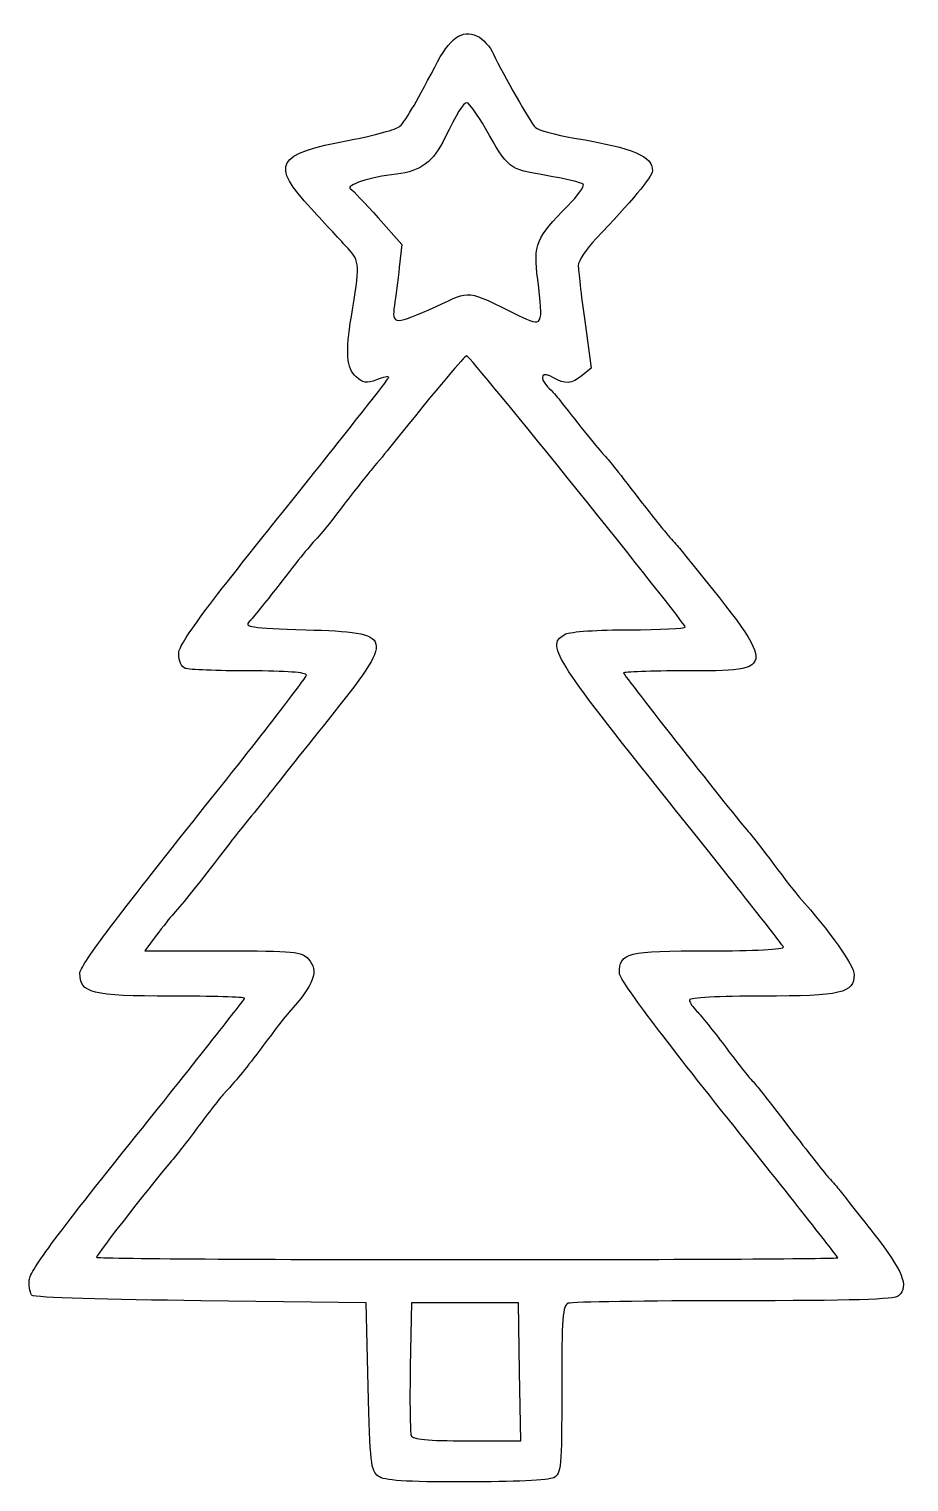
# Model space of a CAD drawing. Extents: x 0 to 56.5, y 0 to 93.4.
import ezdxf

# ---------------------------------------------------------------- set-up
doc = ezdxf.new("R2010")
doc.units = 0
doc.layers.get('0').update_dxf_attribs({"linetype": 'CONTINUOUS'})

msp = doc.modelspace()

# ---------------------------------------------------------------- linework, layer by layer
at = {"color": 7}
for points in [[(22.426711, 81.233979), (23.946862, 79.521083), (23.783751, 78.058979)], [(35.698165, 74.610121), (36.118551, 71.586286), (35.536561, 71.115018)], [(8.173128, 35.123437), (7.433721, 34.13125), (12.4512, 34.13125)], [(21.784028, 6.129692), (21.651736, 11.509375), (11.024048, 11.641667)], [(31.513862, 7.077604), (31.441319, 11.509375), (28.001735, 11.509375), (24.562153, 11.509375), (24.488818, 7.419443)], [(28.132119, 2.645833), (31.586405, 2.645833), (31.513862, 7.077604)]]:
    msp.add_lwpolyline(points, dxfattribs=at)
for points in [[(32.674237, 77.268748)], [(51.946527, 14.407248)], [(22.42991, 0.375005)]]:
    msp.add_lwpolyline(points, close=True, dxfattribs=at)
for points in [[(26.058133, 90.933135), (27.047783, 92.826898), (27.796051, 93.372266), (28.785913, 92.921255)], [(28.785913, 92.921255), (29.146934, 92.756761), (29.623359, 92.231171), (29.84463, 91.753276)], [(29.84463, 91.753276), (30.455145, 90.434712), (32.200681, 87.373346), (32.529447, 87.044582)], [(23.828013, 87.126426), (24.210233, 87.508647), (24.750316, 88.430542), (26.058133, 90.933135)], [(28.135514, 88.635417), (27.901196, 88.635417), (27.458043, 87.934786), (26.71128, 86.38369)], [(29.313873, 86.981771), (28.796234, 87.891277), (28.265975, 88.635417), (28.135514, 88.635417)], [(20.580713, 86.231948), (22.174463, 86.531646), (23.635749, 86.934161), (23.828013, 87.126426)], [(33.209069, 83.965836), (30.784763, 84.386542), (30.795783, 84.378008), (29.313873, 86.981771)], [(32.529447, 87.044582), (32.6894, 86.884626), (33.810318, 86.580914), (35.020374, 86.369667)], [(18.137958, 81.815723), (15.471773, 84.698474), (15.825365, 85.337727), (20.580713, 86.231948)], [(26.71128, 86.38369), (25.963463, 84.830398), (25.170993, 84.235269), (23.605446, 84.05127)], [(35.020374, 86.369667), (38.937602, 85.68581), (40.040277, 85.222338), (40.040277, 84.259725)], [(23.605446, 84.05127), (21.891269, 83.849802), (20.305054, 83.343477), (20.658337, 83.110541)], [(40.040277, 84.259725), (40.040277, 83.89634), (38.66797, 82.242729), (36.425664, 79.904167)], [(20.658337, 83.110541), (20.794859, 83.020525), (21.590628, 82.176072), (22.426711, 81.233979)], [(35.597566, 83.394378), (35.493105, 83.498837), (34.418283, 83.755994), (33.209069, 83.965836)], [(34.610035, 82.01733), (35.257637, 82.670247), (35.702026, 83.289918), (35.597566, 83.394378)], [(20.48899, 79.271277), (20.101, 79.692127), (19.043037, 80.837127), (18.137958, 81.815723)], [(32.674237, 77.268748), (32.392927, 79.540017), (32.560427, 79.950899), (34.610035, 82.01733)], [(36.425664, 79.904167), (35.797773, 79.249323), (35.282635, 78.470635), (35.280912, 78.173749)], [(20.704253, 74.894637), (21.259097, 78.175318), (21.245556, 78.450636), (20.48899, 79.271277)], [(23.783751, 78.058979), (23.694039, 77.254822), (23.554125, 76.150391), (23.472829, 75.604688)], [(35.280912, 78.173749), (35.27906, 77.876863), (35.466951, 76.273231), (35.698165, 74.610121)], [(26.156209, 75.549903), (28.459155, 76.59939), (27.998126, 76.649684), (31.441319, 74.973342)], [(31.441319, 74.973342), (33.027443, 74.201127), (33.04917, 74.241578), (32.674237, 77.268748)], [(21.003533, 71.028629), (20.394947, 71.579394), (20.316011, 72.599036), (20.704253, 74.894637)], [(23.472829, 75.604688), (23.284482, 74.340423), (23.492831, 74.336169), (26.156209, 75.549903)], [(28.12623, 72.363542), (27.965683, 72.363542), (26.437996, 70.549845), (23.151442, 66.457393)], [(42.156944, 54.937305), (42.156944, 55.200852), (28.338423, 72.363542), (28.12623, 72.363542)], [(16.360069, 62.416031), (20.070851, 67.046462), (23.106944, 70.900685), (23.106944, 70.980973)], [(22.32645, 70.832348), (21.671011, 70.584947), (21.459045, 70.616398), (21.003533, 71.028629)], [(23.106944, 70.980973), (23.106944, 71.06126), (22.755721, 70.994387), (22.32645, 70.832348)], [(33.69872, 70.964465), (32.975505, 71.41612), (32.700296, 71.005949), (33.312656, 70.389076)], [(35.536561, 71.115018), (34.853144, 70.561621), (34.402842, 70.524733), (33.69872, 70.964465)], [(33.312656, 70.389076), (33.593109, 70.106556), (33.941631, 69.719619), (34.087152, 69.529214)], [(34.087152, 69.529214), (34.944508, 68.407426), (36.4949, 66.478015), (36.848836, 66.09239)], [(23.151442, 66.457393), (22.763166, 65.973907), (22.224003, 65.319063), (21.953305, 65.002185)], [(36.848836, 66.09239), (37.374343, 65.519834), (37.516882, 65.342013), (39.244961, 63.103125)], [(21.953305, 65.002185), (21.682605, 64.685307), (20.917261, 63.711667), (20.25254, 62.838542)], [(20.25254, 62.838542), (19.587817, 61.965417), (18.856799, 61.048397), (18.628054, 60.800723)], [(39.244961, 63.103125), (40.031202, 62.084479), (40.859213, 61.048397), (41.084987, 60.800723)], [(9.613194, 53.220591), (9.613194, 53.839099), (10.985787, 55.709831), (16.360069, 62.416031)], [(18.628054, 60.800723), (17.93067, 60.045629), (17.477344, 59.489462), (15.981662, 57.55399)], [(41.084987, 60.800723), (41.310761, 60.553047), (41.621109, 60.19586), (41.774647, 60.006973)], [(41.774647, 60.006973), (48.278788, 52.005439), (48.27388, 52.122917), (42.104027, 52.122917)], [(15.981662, 57.55399), (15.191458, 56.531431), (14.365918, 55.516198), (14.147131, 55.297917)], [(14.147131, 55.297917), (13.793487, 54.945087), (14.196312, 54.88636), (17.776836, 54.76875)], [(17.776836, 54.76875), (23.535752, 54.579586), (23.570127, 54.440143), (19.20434, 48.978177)], [(41.164756, 43.645659), (33.611619, 53.094496), (33.174122, 53.803127), (34.466633, 54.494859)], [(34.466633, 54.494859), (34.748108, 54.645499), (36.593576, 54.76875), (38.567675, 54.76875)], [(38.567675, 54.76875), (40.541773, 54.76875), (42.156944, 54.844601), (42.156944, 54.937305)], [(10.03171, 52.283516), (9.781633, 52.379478), (9.613194, 52.756623), (9.613194, 53.220591)], [(14.132751, 52.122917), (12.107361, 52.122917), (10.261892, 52.195185), (10.03171, 52.283516)], [(10.539236, 42.44894), (14.541059, 47.460392), (17.815278, 51.687177), (17.815278, 51.841794)], [(17.815278, 51.841794), (17.815278, 52.02677), (16.555811, 52.122917), (14.132751, 52.122917)], [(42.104027, 52.122917), (39.950319, 52.122917), (38.188194, 52.062335), (38.188194, 51.988289)], [(38.188194, 51.988289), (38.188194, 51.858635), (45.457901, 42.614437), (46.197065, 41.804167)], [(19.20434, 48.978177), (17.49447, 46.838986), (15.79783, 44.700317), (15.434028, 44.22558)], [(15.434028, 44.22558), (15.070226, 43.750841), (14.49863, 43.041578), (14.163816, 42.649439)], [(48.462845, 34.378731), (48.414339, 34.514846), (45.130199, 38.684962), (41.164756, 43.645659)], [(3.263194, 32.690898), (3.263194, 33.139695), (5.486747, 36.121745), (10.539236, 42.44894)], [(14.163816, 42.649439), (13.829002, 42.2573), (12.919295, 41.103021), (12.142246, 40.084375)], [(46.197065, 41.804167), (46.39619, 41.585885), (47.137981, 40.633385), (47.845485, 39.6875)], [(12.142246, 40.084375), (10.739409, 38.245367), (9.958595, 37.274053), (9.270911, 36.5125)], [(47.845485, 39.6875), (48.552989, 38.741615), (49.292531, 37.789115), (49.488908, 37.570833)], [(49.488908, 37.570833), (51.419069, 35.425375), (53.00486, 33.18378), (53.00486, 32.600858)], [(9.270911, 36.5125), (9.073804, 36.294219), (8.579801, 35.669141), (8.173128, 35.123437)], [(12.4512, 34.13125), (17.098273, 34.13125), (17.503321, 34.092973), (17.93792, 33.612743)], [(37.92361, 32.694518), (37.92361, 34.020437), (38.365515, 34.13125), (43.653099, 34.13125)], [(43.653099, 34.13125), (46.579205, 34.13125), (48.515535, 34.230881), (48.462845, 34.378731)], [(9.1429, 31.220833), (4.001207, 31.220833), (3.263194, 31.405354), (3.263194, 32.690898)], [(17.93792, 33.612743), (18.641209, 32.83562), (18.338737, 32.005619), (16.680575, 30.1625)], [(44.935069, 23.308164), (40.36582, 29.030705), (37.92361, 32.30013), (37.92361, 32.694518)], [(53.00486, 32.600858), (53.00486, 31.413783), (52.182781, 31.220833), (47.125154, 31.220833)], [(6.923263, 22.302237), (10.731059, 27.056181), (13.846528, 31.007659), (13.846528, 31.0833)], [(13.846528, 31.0833), (13.846528, 31.158945), (11.729895, 31.220833), (9.1429, 31.220833)], [(47.125154, 31.220833), (44.292898, 31.220833), (42.421527, 31.119667), (42.421527, 30.966558)], [(42.421527, 30.966558), (42.421527, 30.826705), (42.638448, 30.499283), (42.903574, 30.238954)], [(16.680575, 30.1625), (16.484199, 29.944219), (15.744656, 28.991719), (15.037153, 28.045833)], [(42.903574, 30.238954), (43.1687, 29.978623), (43.96381, 28.991719), (44.670485, 28.045833)], [(15.037153, 28.045833), (13.830629, 26.432796), (13.561169, 26.101672), (12.504585, 24.933704)], [(44.670485, 28.045833), (45.377161, 27.099948), (46.142505, 26.123397), (46.371251, 25.875723)], [(46.371251, 25.875723), (46.847167, 25.360421), (46.734923, 25.502449), (49.151876, 22.357292)], [(12.504585, 24.933704), (12.275839, 24.680844), (11.510156, 23.700052), (10.803065, 22.754167)], [(10.803065, 22.754167), (10.095974, 21.808281), (9.35513, 20.855781), (9.156743, 20.6375)], [(51.946527, 14.407248), (51.946527, 14.473108), (48.791371, 18.478521), (44.935069, 23.308164)], [(0, 12.91477), (0, 13.491125), (1.559554, 15.605773), (6.923263, 22.302237)], [(49.151876, 22.357292), (50.158327, 21.047604), (51.169088, 19.773397), (51.398011, 19.525723)], [(9.156743, 20.6375), (8.370917, 19.772868), (4.321528, 14.582235), (4.321528, 14.439569)], [(51.398011, 19.525723), (51.626934, 19.278047), (51.934856, 18.92086), (52.082279, 18.731973)], [(52.082279, 18.731973), (52.229702, 18.543085), (53.211968, 17.290624), (54.265092, 15.948723)], [(54.265092, 15.948723), (56.156214, 13.539039), (56.523885, 12.620691), (55.86236, 11.959167)], [(4.321528, 14.439569), (4.321528, 14.355932), (15.037153, 14.2875), (28.134027, 14.2875)], [(28.134027, 14.2875), (41.230902, 14.2875), (51.946527, 14.341385), (51.946527, 14.407248)], [(0.19818, 11.972396), (0.089181, 12.081536), (0, 12.505605), (0, 12.91477)], [(11.024048, 11.641667), (5.17882, 11.714427), (0.307179, 11.863255), (0.19818, 11.972396)], [(34.637959, 11.481067), (34.275292, 11.341899), (34.219444, 10.60169), (34.219444, 5.934125)], [(45.300667, 11.641667), (39.66636, 11.641667), (34.868141, 11.569398), (34.637959, 11.481067)], [(55.86236, 11.959167), (55.626349, 11.723156), (52.915595, 11.641667), (45.300667, 11.641667)], [(24.488818, 7.419443), (24.448485, 5.169979), (24.474504, 3.175683), (24.546661, 2.987672)], [(22.42991, 0.375005), (21.958822, 0.718979), (21.905371, 1.195205), (21.784028, 6.129692)], [(34.219444, 5.934125), (34.219444, 0.879597), (34.187916, 0.530913), (33.707671, 0.273891)], [(24.546661, 2.987672), (24.644607, 2.732429), (25.552898, 2.645833), (28.132119, 2.645833)], [(28.069699, 0), (24.063905, 0), (22.831249, 0.081963), (22.42991, 0.375005)], [(33.707671, 0.273891), (33.405408, 0.112125), (31.097344, 0), (28.069699, 0)]]:
    msp.add_open_spline(points, degree=3, dxfattribs=at)

doc.saveas('drawing.dxf')
